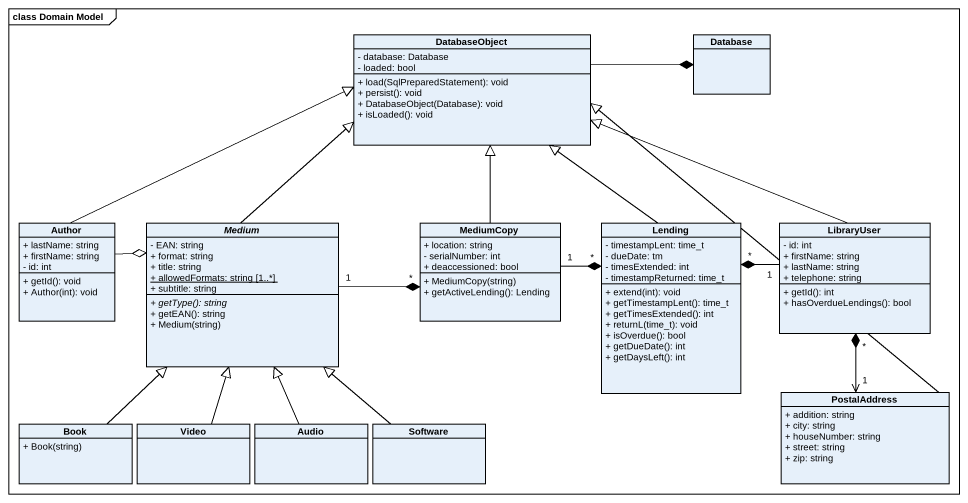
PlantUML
@startuml
mainframe class Domain Model
hide circle
hide empty members
skinparam classAttributeIconSize 0
class DatabaseObject {
  - database: Database
  - loaded: bool
  + load(SqlPreparedStatement): void
  + persist(): void
  + DatabaseObject(Database): void
  + isLoaded(): void
}
class "Database" as Database_
class Author {
  + lastName: string
  + firstName: string
  - id: int
  + getId(): void
  + Author(int): void
}
abstract class Medium {
  - EAN: string
  + format: string
  + title: string
  {static} + allowedFormats: string [1..*]
  + subtitle: string
  {abstract} + getType(): string
  + getEAN(): string
  + Medium(string)
}
class MediumCopy {
  + location: string
  - serialNumber: int
  + deaccessioned: bool
  + MediumCopy(string)
  + getActiveLending(): Lending
}
class Lending {
  - timestampLent: time_t
  - dueDate: tm
  - timesExtended: int
  - timestampReturned: time_t
  + extend(int): void
  + getTimestampLent(): time_t
  + getTimesExtended(): int
  + returnL(time_t): void
  + isOverdue(): bool
  + getDueDate(): int
  + getDaysLeft(): int
}
class LibraryUser {
  - id: int
  + firstName: string
  + lastName: string
  + telephone: string
  + getId(): int
  + hasOverdueLendings(): bool
}
class PostalAddress {
  + addition: string
  + city: string
  + houseNumber: string
  + street: string
  + zip: string
}
class Book {
  + Book(string)
}
class Video
class Audio
class Software
DatabaseObject -right-* Database_
Author -right-|> DatabaseObject
Author -right-o Medium
Medium -up-|> DatabaseObject
Medium "1" -right-* "*" MediumCopy
MediumCopy -up-|> DatabaseObject
MediumCopy "1" -right-* "*" Lending
Lending -up-|> DatabaseObject
LibraryUser -left-|> DatabaseObject
LibraryUser "1" -left-* "*" Lending
PostalAddress -up-|> DatabaseObject
PostalAddress "1" <-up-* "*" LibraryUser
Book -up-|> Medium
Video -up-|> Medium
Audio -up-|> Medium
Software -up-|> Medium
@enduml
